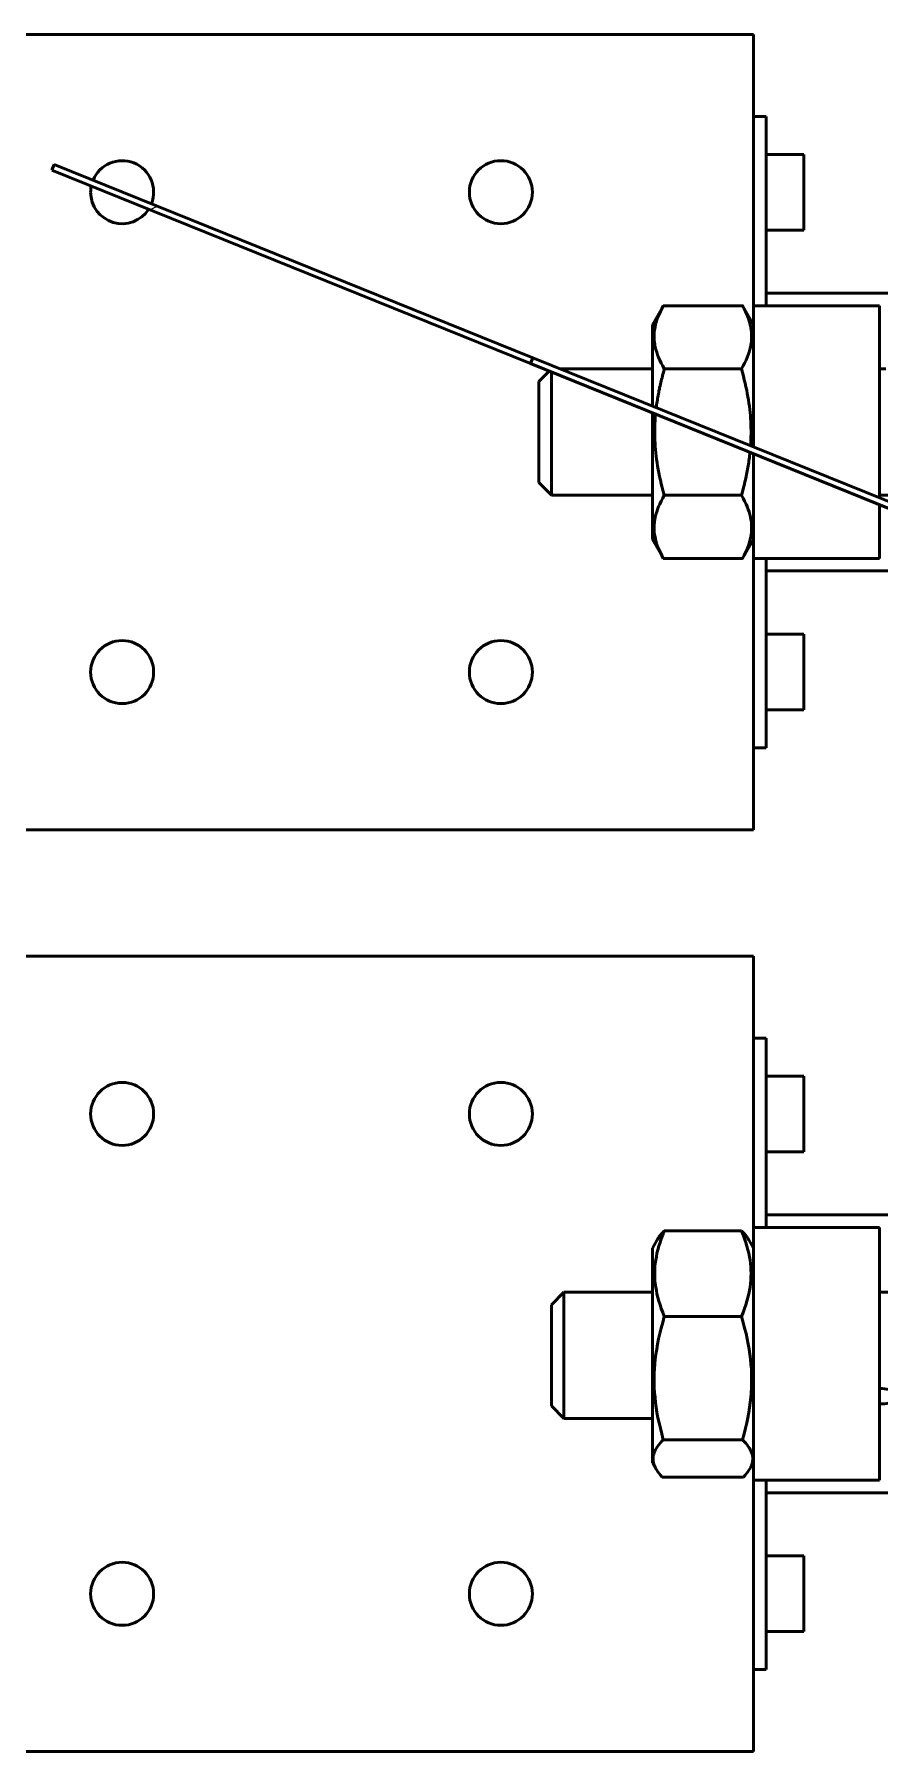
# Model space of a CAD drawing. Header units: millimetres. Extents: x 4915 to 15267, y 4787 to 10268.
# Drawn here: x 5948.3 to 6015.1, y 6665.3 to 6801 of the extents above; entities that cross this region are included whole.
import ezdxf

# ---------------------------------------------------------------- set-up
doc = ezdxf.new("R2010")
doc.units = ezdxf.units.MM
doc.layers.add('ハッチング', color=20, linetype='Continuous', lineweight=25)
doc.layers.add('外形線', color=7, linetype='Continuous', lineweight=50)

msp = doc.modelspace()

# ---------------------------------------------------------------- hatches: boundary and pattern name
at = {"layer": 'ハッチング'}
h = msp.add_hatch(dxfattribs=at)
h.set_pattern_fill('ANSI31', color=256, scale=253.44936, angle=-20.652, style=0)
h.set_pattern_definition([(24.348, (4647.53, 6298.67), (-13.06145, 28.8634), [])])
h.paths.add_polyline_path([(5987.72, 6775.42), (5949.88, 6790.71), (5949.7, 6790.24), (5987.53, 6774.96)])

# ---------------------------------------------------------------- linework, layer by layer
at = {"layer": '外形線'}
for p, q in [((5910.15, 6800.98), (6005.15, 6800.98)), ((6005.15, 6800.98), (6005.15, 6779.53)), ((6005.15, 6794.5), (6006.15, 6794.5)), ((6006.15, 6779.53), (6006.15, 6794.5)), ((5949.88, 6790.71), (5949.7, 6790.24)), ((5987.72, 6775.42), (5949.88, 6790.71)), ((6009.14, 6791.5), (6006.15, 6791.5)), ((6009.14, 6785.52), (6009.14, 6791.5)), ((5949.7, 6790.24), (5987.53, 6774.96)), ((6009.14, 6785.52), (6006.15, 6785.52)), ((6006.15, 6780.53), (6043.07, 6780.53)), ((5997.17, 6778.03), (5997.98, 6779.44)), ((6004.29, 6779.53), (5998.03, 6779.53)), ((6005.15, 6778.03), (6004.34, 6779.44)), ((6005.15, 6779.53), (6005.15, 6768.38)), ((6015.13, 6779.53), (6005.15, 6779.53)), ((6015.13, 6764.35), (6015.13, 6779.53)), ((5997.17, 6778.03), (5997.17, 6771.6)), ((5987.53, 6774.96), (5987.72, 6775.42)), ((5987.53, 6774.96), (6045.91, 6751.37)), ((6046.1, 6751.83), (5987.72, 6775.42)), ((5997.17, 6774.54), (5989.9, 6774.54)), ((6004.21, 6774.54), (5998.11, 6774.54)), ((6015.63, 6774.54), (6015.13, 6774.54)), ((5988.19, 6773.54), (5989.01, 6774.36)), ((5988.19, 6765.56), (5988.19, 6773.54)), ((5989.19, 6774.29), (5989.19, 6764.56)), ((5997.17, 6771.06), (5997.17, 6761.07)), ((6005.15, 6767.84), (6005.15, 6759.57)), ((5988.19, 6765.56), (5989.19, 6764.56)), ((5997.17, 6764.56), (5989.19, 6764.56)), ((6004.21, 6764.56), (5998.11, 6764.56)), ((6016.75, 6764.56), (6015.13, 6764.56)), ((6015.13, 6759.57), (6015.13, 6763.81)), ((5997.17, 6761.07), (5997.98, 6759.67)), ((6005.15, 6761.07), (6004.34, 6759.67)), ((6004.29, 6759.57), (5998.03, 6759.57)), ((6015.13, 6759.57), (6005.15, 6759.57)), ((6005.15, 6759.57), (6005.15, 6738.12)), ((6006.15, 6744.61), (6006.15, 6759.57)), ((6028.08, 6758.58), (6006.15, 6758.58)), ((6006.15, 6753.59), (6009.14, 6753.59)), ((6009.14, 6753.59), (6009.14, 6747.6)), ((6006.15, 6747.6), (6009.14, 6747.6)), ((6005.15, 6744.61), (6006.15, 6744.61)), ((6005.15, 6738.12), (5910.15, 6738.12)), ((5910.15, 6728.14), (6005.15, 6728.14)), ((6005.15, 6728.14), (6005.15, 6706.69)), ((6005.15, 6721.66), (6006.15, 6721.66)), ((6006.15, 6706.69), (6006.15, 6721.66)), ((6009.14, 6718.66), (6006.15, 6718.66)), ((6009.14, 6712.67), (6009.14, 6718.66)), ((6009.14, 6712.67), (6006.15, 6712.67)), ((6005.15, 6706.69), (6005.15, 6686.73)), ((6015.13, 6706.69), (6005.15, 6706.69)), ((6006.15, 6707.69), (6043.07, 6707.69)), ((6015.13, 6686.73), (6015.13, 6706.69)), ((5997.17, 6705.07), (5997.54, 6705.72)), ((6004.21, 6706.44), (5998.11, 6706.44)), ((6005.15, 6705.07), (6004.78, 6705.72)), ((5997.17, 6705.07), (5997.17, 6688.11)), ((5989.19, 6700.58), (5990.18, 6701.58)), ((5990.18, 6701.58), (5990.18, 6691.6)), ((5997.17, 6701.58), (5990.18, 6701.58)), ((6017.91, 6701.58), (6015.13, 6701.58)), ((5989.19, 6692.6), (5989.19, 6700.58)), ((6004.21, 6699.67), (5998.11, 6699.67)), ((5989.19, 6692.6), (5990.18, 6691.6)), ((5997.17, 6691.6), (5990.18, 6691.6)), ((6004.29, 6689.93), (5998.03, 6689.93)), ((5997.17, 6688.11), (5997.45, 6687.63)), ((6005.15, 6688.11), (6004.87, 6687.63)), ((6004.37, 6686.98), (5997.95, 6686.98)), ((6015.13, 6686.73), (6005.15, 6686.73)), ((6005.15, 6686.73), (6005.15, 6665.28)), ((6006.15, 6671.76), (6006.15, 6686.73)), ((6043.07, 6685.73), (6006.15, 6685.73)), ((6006.15, 6680.74), (6009.14, 6680.74)), ((6009.14, 6680.74), (6009.14, 6674.76)), ((6006.15, 6674.76), (6009.14, 6674.76)), ((6005.15, 6671.76), (6006.15, 6671.76)), ((6005.15, 6665.28), (5910.15, 6665.28))]:
    msp.add_line(p, q, dxfattribs=at).dxf.unprotected_set("ltscale", 0)
for points in [[(5998.03, 6779.53), (5997.91, 6779.3), (5997.8, 6779.07), (5997.7, 6778.85), (5997.61, 6778.64), (5997.53, 6778.43), (5997.47, 6778.23), (5997.42, 6778.02), (5997.38, 6777.83), (5997.34, 6777.63), (5997.32, 6777.44), (5997.31, 6777.24), (5997.31, 6777.05), (5997.32, 6776.86), (5997.33, 6776.66), (5997.36, 6776.47), (5997.4, 6776.27), (5997.45, 6776.07), (5997.51, 6775.87), (5997.58, 6775.66), (5997.66, 6775.45), (5997.75, 6775.23), (5997.86, 6775.01), (5997.98, 6774.78), (5998.11, 6774.54)], [(5997.98, 6779.44), (5997.98, 6779.44), (5997.98, 6779.44), (5997.99, 6779.45), (5997.99, 6779.45), (5997.99, 6779.46), (5997.99, 6779.46), (5998, 6779.46), (5998, 6779.47), (5998, 6779.47), (5998, 6779.48), (5998, 6779.48), (5998.01, 6779.48), (5998.01, 6779.49), (5998.01, 6779.49), (5998.01, 6779.49), (5998.02, 6779.5), (5998.02, 6779.5), (5998.02, 6779.51), (5998.02, 6779.51), (5998.02, 6779.51), (5998.03, 6779.52), (5998.03, 6779.52), (5998.03, 6779.53), (5998.03, 6779.53)], [(6004.21, 6774.54), (6004.34, 6774.78), (6004.46, 6775.01), (6004.57, 6775.23), (6004.66, 6775.45), (6004.74, 6775.66), (6004.81, 6775.87), (6004.87, 6776.07), (6004.92, 6776.27), (6004.96, 6776.47), (6004.99, 6776.66), (6005, 6776.86), (6005.01, 6777.05), (6005.01, 6777.24), (6005, 6777.44), (6004.98, 6777.63), (6004.94, 6777.83), (6004.9, 6778.02), (6004.85, 6778.23), (6004.79, 6778.43), (6004.71, 6778.64), (6004.62, 6778.85), (6004.52, 6779.07), (6004.41, 6779.3), (6004.29, 6779.53)], [(6004.29, 6779.53), (6004.29, 6779.53), (6004.29, 6779.52), (6004.29, 6779.52), (6004.3, 6779.51), (6004.3, 6779.51), (6004.3, 6779.51), (6004.3, 6779.5), (6004.3, 6779.5), (6004.31, 6779.49), (6004.31, 6779.49), (6004.31, 6779.49), (6004.31, 6779.48), (6004.32, 6779.48), (6004.32, 6779.48), (6004.32, 6779.47), (6004.32, 6779.47), (6004.33, 6779.46), (6004.33, 6779.46), (6004.33, 6779.46), (6004.33, 6779.45), (6004.33, 6779.45), (6004.34, 6779.44), (6004.34, 6779.44), (6004.34, 6779.44)], [(5998.11, 6774.54), (5998.07, 6774.4), (5998.04, 6774.26), (5998, 6774.12), (5997.96, 6773.99), (5997.93, 6773.85), (5997.89, 6773.72), (5997.86, 6773.59), (5997.83, 6773.46), (5997.8, 6773.33), (5997.77, 6773.2), (5997.74, 6773.07), (5997.72, 6772.94), (5997.69, 6772.82), (5997.67, 6772.69), (5997.64, 6772.57), (5997.62, 6772.44), (5997.6, 6772.32), (5997.58, 6772.2), (5997.56, 6772.08), (5997.54, 6771.96), (5997.52, 6771.84), (5997.5, 6771.72), (5997.49, 6771.6), (5997.47, 6771.48)], [(6004.93, 6768.47), (6004.94, 6768.71), (6004.95, 6768.95), (6004.96, 6769.19), (6004.97, 6769.43), (6004.97, 6769.66), (6004.96, 6769.9), (6004.96, 6770.14), (6004.94, 6770.38), (6004.93, 6770.62), (6004.91, 6770.86), (6004.89, 6771.11), (6004.86, 6771.35), (6004.83, 6771.6), (6004.8, 6771.85), (6004.76, 6772.1), (6004.72, 6772.35), (6004.67, 6772.61), (6004.62, 6772.87), (6004.56, 6773.14), (6004.5, 6773.41), (6004.43, 6773.68), (6004.36, 6773.96), (6004.29, 6774.25), (6004.21, 6774.54)], [(5997.42, 6770.96), (5997.4, 6770.71), (5997.38, 6770.45), (5997.37, 6770.2), (5997.36, 6769.95), (5997.35, 6769.7), (5997.35, 6769.44), (5997.36, 6769.19), (5997.37, 6768.94), (5997.38, 6768.69), (5997.39, 6768.43), (5997.42, 6768.18), (5997.44, 6767.92), (5997.47, 6767.66), (5997.5, 6767.4), (5997.54, 6767.13), (5997.58, 6766.86), (5997.63, 6766.59), (5997.69, 6766.32), (5997.74, 6766.04), (5997.81, 6765.75), (5997.87, 6765.47), (5997.95, 6765.17), (5998.03, 6764.87), (5998.11, 6764.56)], [(6004.21, 6764.56), (6004.25, 6764.72), (6004.29, 6764.87), (6004.33, 6765.03), (6004.37, 6765.18), (6004.41, 6765.33), (6004.45, 6765.47), (6004.48, 6765.62), (6004.52, 6765.77), (6004.55, 6765.91), (6004.58, 6766.05), (6004.61, 6766.19), (6004.64, 6766.33), (6004.67, 6766.47), (6004.69, 6766.61), (6004.72, 6766.75), (6004.74, 6766.89), (6004.76, 6767.02), (6004.78, 6767.16), (6004.8, 6767.29), (6004.82, 6767.42), (6004.84, 6767.55), (6004.85, 6767.69), (6004.87, 6767.82), (6004.88, 6767.95)], [(5998.11, 6764.56), (5997.98, 6764.32), (5997.86, 6764.09), (5997.75, 6763.87), (5997.66, 6763.66), (5997.58, 6763.44), (5997.51, 6763.24), (5997.45, 6763.03), (5997.4, 6762.83), (5997.36, 6762.64), (5997.33, 6762.44), (5997.32, 6762.25), (5997.31, 6762.05), (5997.31, 6761.86), (5997.32, 6761.67), (5997.34, 6761.47), (5997.38, 6761.28), (5997.42, 6761.08), (5997.47, 6760.88), (5997.53, 6760.67), (5997.61, 6760.46), (5997.7, 6760.25), (5997.8, 6760.03), (5997.91, 6759.81), (5998.03, 6759.57)], [(6004.29, 6759.57), (6004.41, 6759.81), (6004.52, 6760.03), (6004.62, 6760.25), (6004.71, 6760.46), (6004.79, 6760.67), (6004.85, 6760.88), (6004.9, 6761.08), (6004.94, 6761.28), (6004.98, 6761.47), (6005, 6761.67), (6005.01, 6761.86), (6005.01, 6762.05), (6005, 6762.25), (6004.99, 6762.44), (6004.96, 6762.64), (6004.92, 6762.83), (6004.87, 6763.03), (6004.81, 6763.24), (6004.74, 6763.44), (6004.66, 6763.66), (6004.57, 6763.87), (6004.46, 6764.09), (6004.34, 6764.32), (6004.21, 6764.56)], [(5998.03, 6759.57), (5998.03, 6759.58), (5998.03, 6759.58), (5998.03, 6759.58), (5998.02, 6759.59), (5998.02, 6759.59), (5998.02, 6759.6), (5998.02, 6759.6), (5998.02, 6759.6), (5998.01, 6759.61), (5998.01, 6759.61), (5998.01, 6759.62), (5998.01, 6759.62), (5998, 6759.62), (5998, 6759.63), (5998, 6759.63), (5998, 6759.63), (5998, 6759.64), (5997.99, 6759.64), (5997.99, 6759.65), (5997.99, 6759.65), (5997.99, 6759.65), (5997.98, 6759.66), (5997.98, 6759.66), (5997.98, 6759.67)], [(6004.34, 6759.67), (6004.34, 6759.66), (6004.34, 6759.66), (6004.33, 6759.65), (6004.33, 6759.65), (6004.33, 6759.65), (6004.33, 6759.64), (6004.33, 6759.64), (6004.32, 6759.63), (6004.32, 6759.63), (6004.32, 6759.63), (6004.32, 6759.62), (6004.31, 6759.62), (6004.31, 6759.62), (6004.31, 6759.61), (6004.31, 6759.61), (6004.3, 6759.6), (6004.3, 6759.6), (6004.3, 6759.6), (6004.3, 6759.59), (6004.3, 6759.59), (6004.29, 6759.58), (6004.29, 6759.58), (6004.29, 6759.58), (6004.29, 6759.57)], [(5998.11, 6706.44), (5997.98, 6706.12), (5997.87, 6705.81), (5997.77, 6705.51), (5997.68, 6705.22), (5997.6, 6704.94), (5997.53, 6704.66), (5997.48, 6704.38), (5997.43, 6704.11), (5997.4, 6703.84), (5997.37, 6703.58), (5997.36, 6703.32), (5997.35, 6703.05), (5997.36, 6702.79), (5997.37, 6702.53), (5997.4, 6702.26), (5997.43, 6701.99), (5997.48, 6701.72), (5997.53, 6701.45), (5997.6, 6701.17), (5997.68, 6700.88), (5997.77, 6700.59), (5997.87, 6700.29), (5997.98, 6699.98), (5998.11, 6699.67)], [(5997.54, 6705.72), (5997.56, 6705.75), (5997.58, 6705.78), (5997.59, 6705.81), (5997.61, 6705.84), (5997.63, 6705.86), (5997.65, 6705.89), (5997.67, 6705.92), (5997.69, 6705.95), (5997.71, 6705.98), (5997.73, 6706.01), (5997.76, 6706.04), (5997.78, 6706.07), (5997.8, 6706.1), (5997.83, 6706.13), (5997.85, 6706.16), (5997.88, 6706.19), (5997.91, 6706.22), (5997.93, 6706.25), (5997.96, 6706.28), (5997.99, 6706.31), (5998.02, 6706.34), (5998.05, 6706.38), (5998.08, 6706.41), (5998.11, 6706.44)], [(6004.21, 6699.67), (6004.34, 6699.98), (6004.45, 6700.29), (6004.55, 6700.59), (6004.64, 6700.88), (6004.72, 6701.17), (6004.79, 6701.45), (6004.84, 6701.72), (6004.89, 6701.99), (6004.92, 6702.26), (6004.95, 6702.53), (6004.96, 6702.79), (6004.97, 6703.05), (6004.96, 6703.32), (6004.95, 6703.58), (6004.92, 6703.84), (6004.89, 6704.11), (6004.84, 6704.38), (6004.79, 6704.66), (6004.72, 6704.94), (6004.64, 6705.22), (6004.55, 6705.51), (6004.45, 6705.81), (6004.34, 6706.12), (6004.21, 6706.44)], [(6004.21, 6706.44), (6004.24, 6706.41), (6004.27, 6706.38), (6004.3, 6706.34), (6004.33, 6706.31), (6004.36, 6706.28), (6004.39, 6706.25), (6004.41, 6706.22), (6004.44, 6706.19), (6004.47, 6706.16), (6004.49, 6706.13), (6004.52, 6706.1), (6004.54, 6706.07), (6004.56, 6706.04), (6004.59, 6706.01), (6004.61, 6705.98), (6004.63, 6705.95), (6004.65, 6705.92), (6004.67, 6705.89), (6004.69, 6705.86), (6004.71, 6705.84), (6004.73, 6705.81), (6004.74, 6705.78), (6004.76, 6705.75), (6004.78, 6705.72)], [(5998.11, 6699.67), (5997.98, 6699.2), (5997.86, 6698.75), (5997.75, 6698.32), (5997.66, 6697.9), (5997.58, 6697.48), (5997.51, 6697.08), (5997.45, 6696.69), (5997.4, 6696.3), (5997.36, 6695.91), (5997.33, 6695.53), (5997.32, 6695.15), (5997.31, 6694.77), (5997.31, 6694.4), (5997.32, 6694.02), (5997.34, 6693.64), (5997.38, 6693.26), (5997.42, 6692.87), (5997.47, 6692.48), (5997.53, 6692.08), (5997.61, 6691.67), (5997.7, 6691.26), (5997.8, 6690.83), (5997.91, 6690.39), (5998.03, 6689.93)], [(6004.29, 6689.93), (6004.41, 6690.39), (6004.52, 6690.83), (6004.62, 6691.26), (6004.71, 6691.67), (6004.79, 6692.08), (6004.85, 6692.48), (6004.9, 6692.87), (6004.94, 6693.26), (6004.98, 6693.64), (6005, 6694.02), (6005.01, 6694.4), (6005.01, 6694.77), (6005, 6695.15), (6004.99, 6695.53), (6004.96, 6695.91), (6004.92, 6696.3), (6004.87, 6696.69), (6004.81, 6697.08), (6004.74, 6697.48), (6004.66, 6697.9), (6004.57, 6698.32), (6004.46, 6698.75), (6004.34, 6699.2), (6004.21, 6699.67)], [(5998.03, 6689.93), (5997.9, 6689.79), (5997.77, 6689.66), (5997.67, 6689.52), (5997.57, 6689.4), (5997.49, 6689.27), (5997.42, 6689.15), (5997.36, 6689.03), (5997.31, 6688.91), (5997.27, 6688.79), (5997.24, 6688.68), (5997.22, 6688.56), (5997.22, 6688.45), (5997.22, 6688.33), (5997.23, 6688.22), (5997.25, 6688.1), (5997.28, 6687.99), (5997.33, 6687.87), (5997.38, 6687.75), (5997.45, 6687.63), (5997.52, 6687.51), (5997.61, 6687.38), (5997.71, 6687.25), (5997.82, 6687.12), (5997.95, 6686.98)], [(6004.37, 6686.98), (6004.5, 6687.12), (6004.61, 6687.25), (6004.71, 6687.38), (6004.8, 6687.51), (6004.87, 6687.63), (6004.94, 6687.75), (6004.99, 6687.87), (6005.04, 6687.99), (6005.07, 6688.1), (6005.09, 6688.22), (6005.1, 6688.33), (6005.1, 6688.45), (6005.1, 6688.56), (6005.08, 6688.68), (6005.05, 6688.79), (6005.01, 6688.91), (6004.96, 6689.03), (6004.9, 6689.15), (6004.83, 6689.27), (6004.75, 6689.4), (6004.65, 6689.52), (6004.55, 6689.66), (6004.42, 6689.79), (6004.29, 6689.93)]]:
    msp.add_lwpolyline(points, dxfattribs=at).dxf.unprotected_set("ltscale", 0)
for centre in [(5985.19, 6788.51), (5955.26, 6750.59), (5985.19, 6750.59), (5955.26, 6715.67), (5985.19, 6715.67), (5955.26, 6677.75), (5985.19, 6677.75)]:
    msp.add_circle(centre, 2.49, dxfattribs=at).dxf.unprotected_set("ltscale", 0)
for start, end in [(338.5366, 157.4634), (168.9898, 180), (180, 327.0102)]:
    msp.add_arc((5955.26, 6788.51), 2.49, start, end, dxfattribs=at).dxf.unprotected_set("ltscale", 0)
msp.add_ellipse((6015.13, 6693.36), major_axis=(1.5, 0), ratio=0.405365, start_param=4.712389, end_param=7.853982, dxfattribs=at).dxf.unprotected_set("ltscale", 0)

doc.saveas('drawing.dxf')
